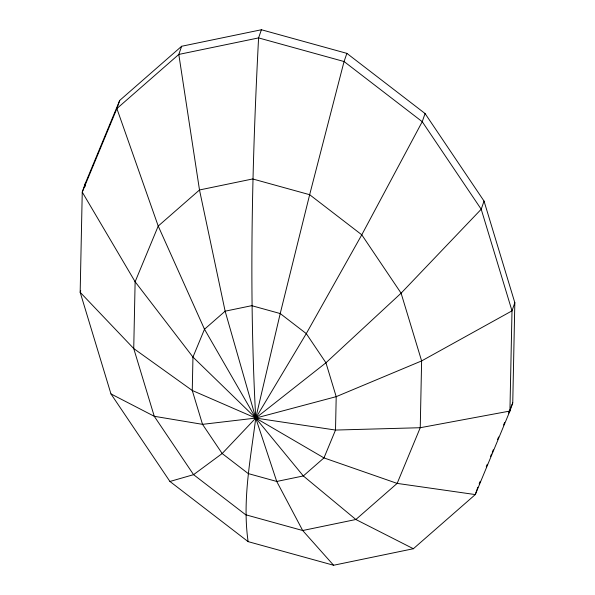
<?xml version="1.0" encoding="UTF-8"?>
<svg xmlns="http://www.w3.org/2000/svg" width="595" height="595" viewBox="0 0 595 595"><rect width="100%" height="100%" fill="white"/><g stroke="black" fill="none" stroke-linecap="round" stroke-linejoin="round"><path stroke-width="0.89" d="M85.018 186.733L85.078 183.952L119.714 100.421L181.631 46.269L261.406 29.75L346.885 53.372L425.068 113.533L484.04 201.088L514.831 302.699L512.749 402.889L509.922 411.048L475.286 494.579L413.369 548.731L333.594 565.25L248.115 541.629L169.932 481.467L110.96 393.912L80.169 292.301L82.251 192.111L85.078 183.952M119.714 100.421L116.888 108.573L82.251 192.111L135.125 281.755L192.959 357.074L255.746 418.084L303.324 475.948L355.87 519.502L413.369 548.731M80.734 290.672L80.169 292.301L133.734 348.551L192.259 390.476L255.746 418.084L323.97 457.905L397.148 483.4L475.286 494.579L477.83 487.238M181.631 46.269L178.805 54.428L199.496 189.969L225.141 311.185L255.746 418.084L276.734 481.459L302.684 530.517L333.594 565.25M261.406 29.75L258.58 37.909C252.005 164.517 248.859 291.409 255.746 418.084C250.599 458.953 242.187 500.373 248.115 541.629M346.885 53.372L344.059 61.523L309.66 194.699L280.223 313.55L255.746 418.084L222.18 453.531L193.576 474.661L169.932 481.467M425.068 113.533L422.242 121.692L361.782 234.809L306.284 333.609L255.746 418.084L202.523 424.347L154.261 416.292L110.96 393.912M484.04 201.088L481.214 209.239L401.097 293.179L325.941 362.786L255.746 418.084L204.501 329.236L158.218 226.063L116.888 108.573L178.805 54.428L258.58 37.909L344.059 61.523L422.242 121.692L481.214 209.239L512.005 310.85L509.922 411.048L420.241 427.716L335.513 430.059L255.746 418.084L336.205 396.657L421.624 360.92L512.005 310.85L514.831 302.699M479.168 483.869L480.232 481.31M486.241 466.822L487.298 464.264M490.481 456.588L491.544 454.037M492.251 452.326L493.307 449.775M497.546 439.541L498.61 436.99M503.556 425.053L504.62 422.495M508.509 413.123L509.922 409.71M510.979 407.151L512.749 402.889M135.125 281.755L133.734 348.551L154.261 416.292L193.576 474.661L245.698 514.772L302.684 530.517L355.87 519.502L397.148 483.4L420.241 427.716L421.624 360.92L401.097 293.179L361.782 234.809L309.66 194.699L252.674 178.954L199.496 189.969L158.218 226.063L135.125 281.755M192.959 357.074L192.259 390.476L202.523 424.347L222.18 453.531L248.241 473.583L276.734 481.459L303.324 475.948L323.97 457.905L335.513 430.059L336.205 396.657L325.941 362.786L306.284 333.609L280.223 313.55L251.73 305.674L225.141 311.185L204.501 329.236L192.959 357.074"/></g></svg>
